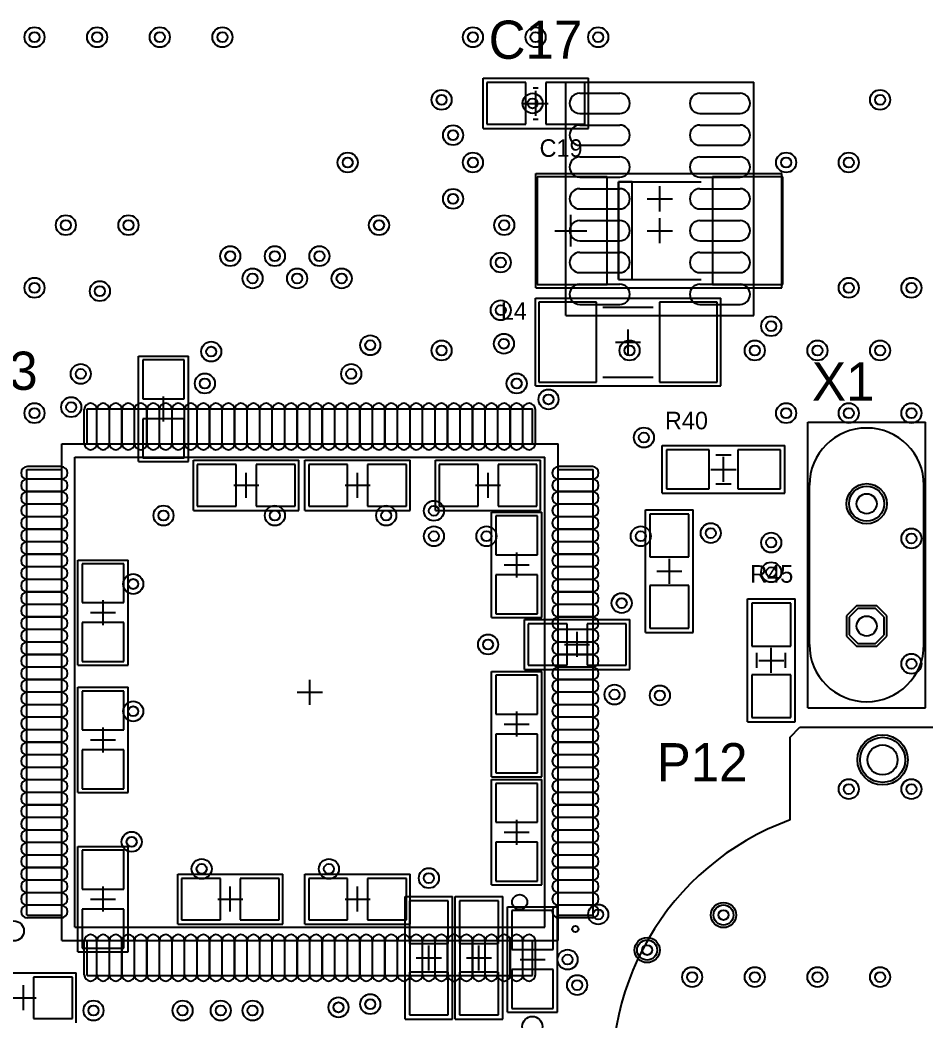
# Model space of a CAD drawing. Header units: millimetres. Extents: x 52 to 245, y 27 to 183.
# Drawn here: x 130.67 to 166.83, y 113.25 to 153.18 of the extents above; entities that cross this region are included whole.
import ezdxf

# ---------------------------------------------------------------- set-up
doc = ezdxf.new("R2010")
doc.units = ezdxf.units.MM
for name, color, linetype in [('BottomSolder', 6, 'Continuous'), ('Mechanical15', 56, 'Continuous'), ('MultiLayer', 9, 'Continuous'), ('PadHoleLayer', 156, 'Continuous'), ('TopOverlay', 2, 'Continuous'), ('TopSolder', 216, 'Continuous'), ('ViaHoleLayer', 16, 'Continuous')]:
    doc.layers.add(name, color=color, linetype=linetype)

msp = doc.modelspace()

# ---------------------------------------------------------------- linework, layer by layer
at = {"layer": 'BottomSolder'}
for p, q in [((153.01, 150.262), (154.61, 150.262)), ((157.81, 150.262), (159.41, 150.262)), ((153.01, 149.458), (154.61, 149.458)), ((157.81, 149.458), (159.41, 149.458)), ((153.01, 148.992), (154.61, 148.992)), ((157.81, 148.992), (159.41, 148.992)), ((153.01, 148.188), (154.61, 148.188)), ((157.81, 148.188), (159.41, 148.188)), ((153.01, 147.722), (154.61, 147.722)), ((157.81, 147.722), (159.41, 147.722)), ((153.01, 146.918), (154.61, 146.918)), ((157.81, 146.918), (159.41, 146.918)), ((153.01, 146.452), (154.61, 146.452)), ((157.81, 146.452), (159.41, 146.452)), ((153.01, 145.648), (154.61, 145.648)), ((157.81, 145.648), (159.41, 145.648)), ((153.01, 145.182), (154.61, 145.182)), ((157.81, 145.182), (159.41, 145.182)), ((153.01, 144.378), (154.61, 144.378)), ((157.81, 144.378), (159.41, 144.378)), ((153.01, 143.912), (154.61, 143.912)), ((157.81, 143.912), (159.41, 143.912)), ((153.01, 143.108), (154.61, 143.108)), ((157.81, 143.108), (159.41, 143.108)), ((153.01, 142.642), (154.61, 142.642)), ((157.81, 142.642), (159.41, 142.642)), ((153.01, 141.838), (154.61, 141.838)), ((157.81, 141.838), (159.41, 141.838)), ((135.571, 139.62), (135.571, 138.066)), ((137.225, 139.62), (135.571, 139.62)), ((137.225, 138.066), (137.225, 139.62)), ((135.571, 138.066), (137.225, 138.066)), ((135.571, 137.27), (135.571, 135.716)), ((137.225, 137.27), (135.571, 137.27)), ((137.225, 135.716), (137.225, 137.27)), ((135.571, 135.716), (137.225, 135.716)), ((139.302, 135.447), (137.748, 135.447)), ((137.748, 135.447), (137.748, 133.793)), ((139.302, 133.793), (139.302, 135.447)), ((141.652, 135.447), (140.098, 135.447)), ((140.098, 135.447), (140.098, 133.793)), ((141.652, 133.793), (141.652, 135.447)), ((143.747, 135.447), (142.193, 135.447)), ((142.193, 135.447), (142.193, 133.793)), ((143.747, 133.793), (143.747, 135.447)), ((146.097, 135.447), (144.543, 135.447)), ((144.543, 135.447), (144.543, 133.793)), ((146.097, 133.793), (146.097, 135.447)), ((148.954, 135.447), (147.4, 135.447)), ((147.4, 135.447), (147.4, 133.793)), ((148.954, 133.793), (148.954, 135.447)), ((151.304, 135.447), (149.75, 135.447)), ((149.75, 135.447), (149.75, 133.793)), ((151.304, 133.793), (151.304, 135.447)), ((137.748, 133.793), (139.302, 133.793)), ((140.098, 133.793), (141.652, 133.793)), ((142.193, 133.793), (143.747, 133.793)), ((144.543, 133.793), (146.097, 133.793)), ((147.4, 133.793), (148.954, 133.793)), ((149.75, 133.793), (151.304, 133.793)), ((149.668, 133.397), (149.668, 131.843)), ((151.322, 133.397), (149.668, 133.397)), ((151.322, 131.843), (151.322, 133.397)), ((157.368, 133.468), (155.814, 133.468)), ((155.814, 133.468), (155.814, 131.764)), ((157.368, 131.764), (157.368, 133.468)), ((149.668, 131.843), (151.322, 131.843)), ((133.158, 131.492), (133.158, 129.938)), ((134.812, 131.492), (133.158, 131.492)), ((134.812, 129.938), (134.812, 131.492)), ((155.814, 131.764), (157.368, 131.764)), ((149.668, 131.047), (149.668, 129.493)), ((151.322, 131.047), (149.668, 131.047)), ((151.322, 129.493), (151.322, 131.047)), ((157.368, 130.618), (155.814, 130.618)), ((155.814, 130.618), (155.814, 128.914)), ((157.368, 128.914), (157.368, 130.618)), ((133.158, 129.938), (134.812, 129.938)), ((164.064, 129.807), (163.663, 129.406)), ((164.866, 129.807), (164.064, 129.807)), ((165.267, 129.406), (164.866, 129.807)), ((149.668, 129.493), (151.322, 129.493)), ((163.663, 129.406), (163.663, 128.604)), ((165.267, 128.604), (165.267, 129.406)), ((133.158, 129.142), (133.158, 127.588)), ((134.812, 129.142), (133.158, 129.142)), ((134.812, 127.588), (134.812, 129.142)), ((152.51, 129.097), (150.956, 129.097)), ((150.956, 129.097), (150.956, 127.443)), ((152.51, 127.443), (152.51, 129.097)), ((154.86, 129.097), (153.306, 129.097)), ((153.306, 129.097), (153.306, 127.443)), ((154.86, 127.443), (154.86, 129.097)), ((155.814, 128.914), (157.368, 128.914)), ((163.663, 128.604), (164.064, 128.203)), ((164.866, 128.203), (165.267, 128.604)), ((164.064, 128.203), (164.866, 128.203)), ((133.158, 127.588), (134.812, 127.588)), ((150.956, 127.443), (152.51, 127.443)), ((153.306, 127.443), (154.86, 127.443)), ((151.322, 127.047), (149.668, 127.047)), ((149.668, 127.047), (149.668, 125.493)), ((151.322, 125.493), (151.322, 127.047)), ((134.812, 126.412), (133.158, 126.412)), ((133.158, 126.412), (133.158, 124.858)), ((134.812, 124.858), (134.812, 126.412)), ((149.668, 125.493), (151.322, 125.493)), ((133.158, 124.858), (134.812, 124.858)), ((151.322, 124.697), (149.668, 124.697)), ((149.668, 124.697), (149.668, 123.143)), ((151.322, 123.143), (151.322, 124.697)), ((134.812, 124.062), (133.158, 124.062)), ((133.158, 124.062), (133.158, 122.508)), ((134.812, 122.508), (134.812, 124.062)), ((149.668, 123.143), (151.322, 123.143)), ((149.668, 122.729), (149.668, 121.175)), ((151.322, 122.729), (149.668, 122.729)), ((151.322, 121.175), (151.322, 122.729)), ((133.158, 122.508), (134.812, 122.508)), ((149.668, 121.175), (151.322, 121.175)), ((149.668, 120.379), (149.668, 118.825)), ((151.322, 120.379), (149.668, 120.379)), ((151.322, 118.825), (151.322, 120.379)), ((133.158, 120.062), (133.158, 118.508)), ((134.812, 120.062), (133.158, 120.062)), ((134.812, 118.508), (134.812, 120.062)), ((138.667, 118.937), (137.113, 118.937)), ((137.113, 118.937), (137.113, 117.283)), ((138.667, 117.283), (138.667, 118.937)), ((141.017, 118.937), (139.463, 118.937)), ((139.463, 118.937), (139.463, 117.283)), ((141.017, 117.283), (141.017, 118.937)), ((143.747, 118.937), (142.193, 118.937)), ((142.193, 118.937), (142.193, 117.283)), ((143.747, 117.283), (143.747, 118.937)), ((146.097, 118.937), (144.543, 118.937)), ((144.543, 118.937), (144.543, 117.283)), ((146.097, 117.283), (146.097, 118.937)), ((149.668, 118.825), (151.322, 118.825)), ((133.158, 118.508), (134.812, 118.508)), ((147.767, 118.042), (146.213, 118.042)), ((146.213, 118.042), (146.213, 116.338)), ((147.767, 116.338), (147.767, 118.042)), ((149.767, 118.042), (148.213, 118.042)), ((148.213, 118.042), (148.213, 116.338)), ((149.767, 116.338), (149.767, 118.042)), ((133.158, 117.712), (133.158, 116.158)), ((134.812, 117.712), (133.158, 117.712)), ((134.812, 116.158), (134.812, 117.712)), ((151.957, 117.649), (150.303, 117.649)), ((150.303, 117.649), (150.303, 116.095)), ((151.957, 116.095), (151.957, 117.649)), ((137.113, 117.283), (138.667, 117.283)), ((139.463, 117.283), (141.017, 117.283)), ((142.193, 117.283), (143.747, 117.283)), ((144.543, 117.283), (146.097, 117.283)), ((146.213, 116.338), (147.767, 116.338)), ((148.213, 116.338), (149.767, 116.338)), ((133.158, 116.158), (134.812, 116.158)), ((150.303, 116.095), (151.957, 116.095)), ((147.767, 115.192), (146.213, 115.192)), ((146.213, 115.192), (146.213, 113.488)), ((147.767, 113.488), (147.767, 115.192)), ((149.767, 115.192), (148.213, 115.192)), ((148.213, 115.192), (148.213, 113.488)), ((149.767, 113.488), (149.767, 115.192)), ((151.957, 115.299), (150.303, 115.299)), ((150.303, 115.299), (150.303, 113.745)), ((151.957, 113.745), (151.957, 115.299)), ((132.762, 115), (131.208, 115)), ((131.208, 115), (131.208, 113.346)), ((132.762, 113.346), (132.762, 115)), ((146.213, 113.488), (147.767, 113.488)), ((148.213, 113.488), (149.767, 113.488)), ((150.303, 113.745), (151.957, 113.745)), ((131.208, 113.346), (132.762, 113.346))]:
    msp.add_line(p, q, dxfattribs=at)
for centre, radius in [((164.465, 133.885), 0.802), ((165.1, 123.665), 1.002), ((158.75, 117.475), 0.502), ((155.702, 116.078), 0.502)]:
    msp.add_circle(centre, radius, dxfattribs=at)
for centre, start, end in [((153.01, 149.86), 90, 270), ((154.61, 149.86), 270, 90), ((157.81, 149.86), 90, 270), ((159.41, 149.86), 270, 90), ((153.01, 148.59), 90, 270), ((154.61, 148.59), 270, 90), ((157.81, 148.59), 90, 270), ((159.41, 148.59), 270, 90), ((153.01, 147.32), 90, 270), ((154.61, 147.32), 270, 90), ((157.81, 147.32), 90, 270), ((159.41, 147.32), 270, 90), ((153.01, 146.05), 90, 270), ((154.61, 146.05), 270, 90), ((157.81, 146.05), 90, 270), ((159.41, 146.05), 270, 90), ((153.01, 144.78), 90, 270), ((154.61, 144.78), 270, 90), ((157.81, 144.78), 90, 270), ((159.41, 144.78), 270, 90), ((153.01, 143.51), 90, 270), ((154.61, 143.51), 270, 90), ((157.81, 143.51), 90, 270), ((159.41, 143.51), 270, 90), ((153.01, 142.24), 90, 270), ((154.61, 142.24), 270, 90), ((157.81, 142.24), 90, 270), ((159.41, 142.24), 270, 90)]:
    msp.add_arc(centre, 0.402, start, end, dxfattribs=at)
at = {"layer": 'Mechanical15'}
for p, q in [((149.157, 150.86), (153.357, 150.86)), ((149.157, 148.86), (149.157, 150.86)), ((152.46, 141.4), (152.46, 150.7)), ((152.46, 150.7), (159.96, 150.7)), ((153.357, 148.86), (153.357, 150.86)), ((159.96, 141.4), (159.96, 150.7)), ((151.257, 149.36), (151.257, 150.36)), ((150.757, 149.86), (151.757, 149.86)), ((149.157, 148.86), (153.357, 148.86)), ((151.257, 142.494), (151.257, 147.066)), ((151.257, 147.066), (161.085, 147.066)), ((161.085, 142.494), (161.085, 147.066)), ((156.21, 145.55), (156.21, 146.55)), ((155.71, 146.05), (156.71, 146.05)), ((152.654, 144.145), (152.654, 145.415)), ((156.21, 144.28), (156.21, 145.28)), ((152.019, 144.78), (153.289, 144.78)), ((155.71, 144.78), (156.71, 144.78)), ((151.257, 142.494), (161.085, 142.494)), ((151.24, 138.585), (151.24, 142.085)), ((151.24, 142.085), (158.64, 142.085)), ((158.64, 138.585), (158.64, 142.085)), ((152.46, 141.4), (159.96, 141.4)), ((154.94, 139.835), (154.94, 140.835)), ((154.44, 140.335), (155.44, 140.335)), ((135.398, 135.568), (135.398, 139.768)), ((135.398, 139.768), (137.398, 139.768)), ((137.398, 135.568), (137.398, 139.768)), ((151.24, 138.585), (158.64, 138.585)), ((136.398, 137.168), (136.398, 138.168)), ((133.35, 137.668), (151.13, 137.668)), ((133.35, 136.271), (133.35, 137.668)), ((135.898, 137.668), (136.898, 137.668)), ((151.13, 136.271), (151.13, 137.668)), ((132.334, 136.271), (152.146, 136.271)), ((132.334, 116.459), (132.334, 136.271)), ((152.146, 116.459), (152.146, 136.271)), ((156.3, 134.305), (156.3, 136.205)), ((156.3, 136.205), (161.2, 136.205)), ((161.2, 134.305), (161.2, 136.205)), ((135.398, 135.568), (137.398, 135.568)), ((137.6, 135.62), (141.8, 135.62)), ((137.6, 133.62), (137.6, 135.62)), ((141.8, 133.62), (141.8, 135.62)), ((142.045, 135.62), (146.245, 135.62)), ((142.045, 133.62), (142.045, 135.62)), ((146.245, 133.62), (146.245, 135.62)), ((147.252, 135.62), (151.452, 135.62)), ((147.252, 133.62), (147.252, 135.62)), ((151.452, 133.62), (151.452, 135.62)), ((158.75, 134.755), (158.75, 135.755)), ((130.937, 135.255), (132.334, 135.255)), ((130.937, 117.475), (130.937, 135.255)), ((139.7, 134.12), (139.7, 135.12)), ((144.145, 134.12), (144.145, 135.12)), ((149.352, 134.12), (149.352, 135.12)), ((152.146, 135.255), (153.543, 135.255)), ((153.543, 117.475), (153.543, 135.255)), ((158.25, 135.255), (159.25, 135.255)), ((139.2, 134.62), (140.2, 134.62)), ((143.645, 134.62), (144.645, 134.62)), ((148.852, 134.62), (149.852, 134.62)), ((162.179, 128.27), (162.179, 134.62)), ((166.751, 128.27), (166.751, 134.62)), ((156.3, 134.305), (161.2, 134.305)), ((137.6, 133.62), (141.8, 133.62)), ((142.045, 133.62), (146.245, 133.62)), ((147.252, 133.62), (151.452, 133.62)), ((149.495, 129.345), (149.495, 133.545)), ((149.495, 133.545), (151.495, 133.545)), ((151.495, 129.345), (151.495, 133.545)), ((155.641, 133.641), (157.541, 133.641)), ((155.641, 128.741), (155.641, 133.641)), ((157.541, 128.741), (157.541, 133.641)), ((150.495, 130.945), (150.495, 131.945)), ((132.985, 127.44), (132.985, 131.64)), ((132.985, 131.64), (134.985, 131.64)), ((134.985, 127.44), (134.985, 131.64)), ((149.995, 131.445), (150.995, 131.445)), ((156.591, 130.691), (156.591, 131.691)), ((156.091, 131.191), (157.091, 131.191)), ((133.985, 129.04), (133.985, 130.04)), ((159.705, 130.085), (161.605, 130.085)), ((159.705, 125.185), (159.705, 130.085)), ((161.605, 125.185), (161.605, 130.085)), ((133.485, 129.54), (134.485, 129.54)), ((149.495, 129.345), (151.495, 129.345)), ((150.808, 129.27), (155.008, 129.27)), ((150.808, 127.27), (150.808, 129.27)), ((155.008, 127.27), (155.008, 129.27)), ((152.908, 127.77), (152.908, 128.77)), ((155.641, 128.741), (157.541, 128.741)), ((152.408, 128.27), (153.408, 128.27)), ((160.655, 127.135), (160.655, 128.135)), ((132.985, 127.44), (134.985, 127.44)), ((160.155, 127.635), (161.155, 127.635)), ((149.495, 122.995), (149.495, 127.195)), ((149.495, 127.195), (151.495, 127.195)), ((150.808, 127.27), (155.008, 127.27)), ((151.495, 122.995), (151.495, 127.195)), ((142.24, 125.865), (142.24, 126.865)), ((132.985, 122.36), (132.985, 126.56)), ((132.985, 126.56), (134.985, 126.56)), ((134.985, 122.36), (134.985, 126.56)), ((141.74, 126.365), (142.74, 126.365)), ((150.495, 124.595), (150.495, 125.595)), ((149.995, 125.095), (150.995, 125.095)), ((159.705, 125.185), (161.605, 125.185)), ((133.985, 123.96), (133.985, 124.96)), ((133.485, 124.46), (134.485, 124.46)), ((149.495, 122.995), (151.495, 122.995)), ((149.495, 118.677), (149.495, 122.877)), ((149.495, 122.877), (151.495, 122.877)), ((151.495, 118.677), (151.495, 122.877)), ((132.985, 122.36), (134.985, 122.36)), ((150.495, 120.277), (150.495, 121.277)), ((149.995, 120.777), (150.995, 120.777)), ((132.985, 116.01), (132.985, 120.21)), ((132.985, 120.21), (134.985, 120.21)), ((134.985, 116.01), (134.985, 120.21)), ((136.965, 119.11), (141.165, 119.11)), ((136.965, 117.11), (136.965, 119.11)), ((141.165, 117.11), (141.165, 119.11)), ((142.045, 119.11), (146.245, 119.11)), ((142.045, 117.11), (142.045, 119.11)), ((146.245, 117.11), (146.245, 119.11)), ((149.495, 118.677), (151.495, 118.677)), ((133.985, 117.61), (133.985, 118.61)), ((139.065, 117.61), (139.065, 118.61)), ((144.145, 117.61), (144.145, 118.61)), ((146.04, 118.215), (147.94, 118.215)), ((146.04, 113.315), (146.04, 118.215)), ((147.94, 113.315), (147.94, 118.215)), ((148.04, 118.215), (149.94, 118.215)), ((148.04, 113.315), (148.04, 118.215)), ((149.94, 113.315), (149.94, 118.215)), ((133.485, 118.11), (134.485, 118.11)), ((138.565, 118.11), (139.565, 118.11)), ((143.645, 118.11), (144.645, 118.11)), ((130.937, 117.475), (132.334, 117.475)), ((150.13, 113.597), (150.13, 117.797)), ((150.13, 117.797), (152.13, 117.797)), ((152.13, 113.597), (152.13, 117.797)), ((152.146, 117.475), (153.543, 117.475)), ((136.965, 117.11), (141.165, 117.11)), ((142.045, 117.11), (146.245, 117.11)), ((132.334, 116.459), (152.146, 116.459)), ((133.35, 115.062), (133.35, 116.459)), ((146.99, 115.265), (146.99, 116.265)), ((148.99, 115.265), (148.99, 116.265)), ((151.13, 115.062), (151.13, 116.459)), ((132.985, 116.01), (134.985, 116.01)), ((151.13, 115.197), (151.13, 116.197)), ((146.49, 115.765), (147.49, 115.765)), ((148.49, 115.765), (149.49, 115.765)), ((150.63, 115.697), (151.63, 115.697)), ((128.71, 115.173), (132.91, 115.173)), ((132.91, 113.173), (132.91, 115.173)), ((133.35, 115.062), (151.13, 115.062)), ((130.81, 113.673), (130.81, 114.673)), ((130.31, 114.173), (131.31, 114.173)), ((150.13, 113.597), (152.13, 113.597)), ((146.04, 113.315), (147.94, 113.315)), ((148.04, 113.315), (149.94, 113.315))]:
    msp.add_line(p, q, dxfattribs=at)
for centre, start, end in [((164.465, 134.62), 0, 180), ((164.465, 128.27), 180, 0)]:
    msp.add_arc(centre, 2.286, start, end, dxfattribs=at)
at = {"layer": 'MultiLayer'}
for p, q in [((164.115, 129.705), (163.765, 129.355)), ((164.815, 129.705), (164.115, 129.705)), ((165.165, 129.355), (164.815, 129.705)), ((163.765, 129.355), (163.765, 128.655)), ((165.165, 128.655), (165.165, 129.355)), ((163.765, 128.655), (164.115, 128.305)), ((164.815, 128.305), (165.165, 128.655)), ((164.115, 128.305), (164.815, 128.305))]:
    msp.add_line(p, q, dxfattribs=at)
for centre, radius in [((131.25, 152.5), 0.4), ((133.75, 152.5), 0.4), ((136.25, 152.5), 0.4), ((138.75, 152.5), 0.4), ((148.75, 152.5), 0.4), ((151.25, 152.5), 0.4), ((153.75, 152.5), 0.4), ((147.5, 150), 0.4), ((151.13, 149.86), 0.4), ((165, 150), 0.4), ((147.955, 148.59), 0.4), ((143.75, 147.5), 0.4), ((148.75, 147.5), 0.4), ((161.25, 147.5), 0.4), ((163.75, 147.5), 0.4), ((147.955, 146.05), 0.4), ((132.5, 145), 0.4), ((135, 145), 0.4), ((145, 145), 0.4), ((150, 145), 0.4), ((139.065, 143.764), 0.4), ((140.843, 143.764), 0.4), ((142.621, 143.764), 0.4), ((149.86, 143.51), 0.4), ((139.954, 142.875), 0.4), ((141.732, 142.875), 0.4), ((143.51, 142.875), 0.4), ((131.25, 142.5), 0.4), ((133.858, 142.367), 0.4), ((163.75, 142.5), 0.4), ((166.25, 142.5), 0.4), ((149.86, 141.605), 0.4), ((160.655, 140.97), 0.4), ((144.653, 140.208), 0.4), ((149.987, 140.27), 0.4), ((138.303, 139.954), 0.4), ((147.5, 140), 0.4), ((155, 140), 0.4), ((160, 140), 0.4), ((162.5, 140), 0.4), ((165, 140), 0.4), ((133.096, 139.065), 0.4), ((143.891, 139.065), 0.4), ((138.049, 138.684), 0.4), ((150.495, 138.684), 0.4), ((151.765, 138.049), 0.4), ((131.25, 137.5), 0.4), ((132.715, 137.74), 0.4), ((161.25, 137.5), 0.4), ((163.75, 137.5), 0.4), ((166.25, 137.5), 0.4), ((155.575, 136.525), 0.4), ((164.465, 133.885), 0.7), ((136.398, 133.415), 0.4), ((140.843, 133.415), 0.4), ((145.288, 133.415), 0.4), ((147.193, 133.604), 0.4), ((158.242, 132.715), 0.4), ((147.193, 132.588), 0.4), ((149.29, 132.588), 0.4), ((155.448, 132.588), 0.4), ((160.655, 132.334), 0.4), ((166.25, 132.5), 0.4), ((160.655, 131.152), 0.4), ((135.19, 130.683), 0.4), ((154.686, 129.921), 0.4), ((149.352, 128.27), 0.4), ((166.25, 127.5), 0.4), ((154.402, 126.27), 0.4), ((156.21, 126.238), 0.4), ((135.19, 125.603), 0.4), ((165.1, 123.665), 0.9), ((163.75, 122.5), 0.4), ((166.25, 122.5), 0.4), ((135.128, 120.396), 0.4), ((137.922, 119.315), 0.4), ((143.002, 119.315), 0.4), ((146.99, 118.948), 0.4), ((153.75, 117.5), 0.4), ((158.75, 117.475), 0.4), ((130.429, 116.84), 0.4), ((155.702, 116.078), 0.4), ((152.527, 115.697), 0.4), ((152.908, 114.681), 0.4), ((157.5, 115), 0.4), ((160, 115), 0.4), ((162.5, 115), 0.4), ((165, 115), 0.4), ((144.653, 113.919), 0.4), ((133.604, 113.665), 0.4), ((137.16, 113.665), 0.4), ((138.684, 113.665), 0.4), ((139.954, 113.665), 0.4), ((143.383, 113.792), 0.4), ((151.12, 113.03), 0.4)]:
    msp.add_circle(centre, radius, dxfattribs=at)
at = {"layer": 'PadHoleLayer'}
for centre, radius in [((164.465, 133.885), 0.4), ((164.465, 129.005), 0.4), ((165.1, 123.665), 0.6)]:
    msp.add_circle(centre, radius, dxfattribs=at)
at = {"layer": 'TopOverlay'}
for p, q in [((151.157, 150.485), (151.357, 150.485)), ((151.157, 149.235), (151.357, 149.235)), ((154.56, 146.73), (157.86, 146.73)), ((154.56, 142.83), (154.56, 146.73)), ((154.56, 146.73), (154.56, 142.83)), ((155.11, 146.73), (154.56, 146.73)), ((155.11, 142.83), (155.11, 146.73)), ((154.56, 142.83), (157.86, 142.83)), ((154.56, 142.83), (155.11, 142.83)), ((153.94, 141.73), (155.94, 141.73)), ((153.94, 138.94), (155.94, 138.94)), ((162.115, 125.745), (162.115, 137.145)), ((162.115, 137.145), (166.815, 137.145)), ((166.815, 125.745), (166.815, 137.145)), ((158.45, 135.83), (159.05, 135.83)), ((132.865, 135.74), (151.615, 135.74)), ((132.865, 116.99), (132.865, 135.74)), ((151.615, 116.99), (151.615, 135.74)), ((158.45, 134.68), (159.05, 134.68)), ((160.08, 127.335), (160.08, 127.935)), ((161.23, 127.335), (161.23, 127.935)), ((162.115, 125.745), (166.815, 125.745)), ((161.408, 124.578), (161.798, 124.968)), ((161.798, 124.968), (168.529, 124.968)), ((161.408, 121.269), (161.408, 124.578)), ((132.865, 116.99), (151.615, 116.99))]:
    msp.add_line(p, q, dxfattribs=at)
for centre, radius in [((150.615, 117.99), 0.3), ((152.84, 116.915), 0.125)]:
    msp.add_circle(centre, radius, dxfattribs=at)
msp.add_arc((165.1, 111.125), 10.795, 110, 70, dxfattribs=at)
at = {"layer": 'TopSolder'}
for p, q in [((150.859, 150.687), (149.305, 150.687)), ((149.305, 150.687), (149.305, 149.033)), ((150.859, 149.033), (150.859, 150.687)), ((153.209, 150.687), (151.655, 150.687)), ((151.655, 150.687), (151.655, 149.033)), ((153.209, 149.033), (153.209, 150.687)), ((149.305, 149.033), (150.859, 149.033)), ((151.655, 149.033), (153.209, 149.033)), ((154.112, 146.932), (151.308, 146.932)), ((151.308, 146.932), (151.308, 142.628)), ((154.112, 142.628), (154.112, 146.932)), ((161.112, 146.932), (158.308, 146.932)), ((158.308, 146.932), (158.308, 142.628)), ((161.112, 142.628), (161.112, 146.932)), ((151.308, 142.628), (154.112, 142.628)), ((158.308, 142.628), (161.112, 142.628)), ((153.687, 141.932), (151.383, 141.932)), ((151.383, 141.932), (151.383, 138.738)), ((153.687, 138.738), (153.687, 141.932)), ((158.497, 141.932), (156.193, 141.932)), ((156.193, 141.932), (156.193, 138.738)), ((158.497, 138.738), (158.497, 141.932)), ((151.383, 138.738), (153.687, 138.738)), ((156.193, 138.738), (158.497, 138.738)), ((133.238, 136.29), (133.238, 137.64)), ((133.738, 136.29), (133.738, 137.64)), ((133.742, 136.29), (133.742, 137.64)), ((134.238, 136.29), (134.238, 137.64)), ((134.242, 136.29), (134.242, 137.64)), ((134.738, 136.29), (134.738, 137.64)), ((134.742, 136.29), (134.742, 137.64)), ((135.238, 136.29), (135.238, 137.64)), ((135.242, 136.29), (135.242, 137.64)), ((135.738, 136.29), (135.738, 137.64)), ((135.742, 136.29), (135.742, 137.64)), ((136.238, 136.29), (136.238, 137.64)), ((136.242, 136.29), (136.242, 137.64)), ((136.738, 136.29), (136.738, 137.64)), ((136.742, 136.29), (136.742, 137.64)), ((137.238, 136.29), (137.238, 137.64)), ((137.242, 136.29), (137.242, 137.64)), ((137.738, 136.29), (137.738, 137.64)), ((137.742, 136.29), (137.742, 137.64)), ((138.238, 136.29), (138.238, 137.64)), ((138.242, 136.29), (138.242, 137.64)), ((138.738, 136.29), (138.738, 137.64)), ((138.742, 136.29), (138.742, 137.64)), ((139.238, 136.29), (139.238, 137.64)), ((139.242, 136.29), (139.242, 137.64)), ((139.738, 136.29), (139.738, 137.64)), ((139.742, 136.29), (139.742, 137.64)), ((140.238, 136.29), (140.238, 137.64)), ((140.242, 136.29), (140.242, 137.64)), ((140.738, 136.29), (140.738, 137.64)), ((140.742, 136.29), (140.742, 137.64)), ((141.238, 136.29), (141.238, 137.64)), ((141.242, 136.29), (141.242, 137.64)), ((141.738, 136.29), (141.738, 137.64)), ((141.742, 136.29), (141.742, 137.64)), ((142.238, 136.29), (142.238, 137.64)), ((142.242, 136.29), (142.242, 137.64)), ((142.738, 136.29), (142.738, 137.64)), ((142.742, 136.29), (142.742, 137.64)), ((143.238, 136.29), (143.238, 137.64)), ((143.242, 136.29), (143.242, 137.64)), ((143.738, 136.29), (143.738, 137.64)), ((143.742, 136.29), (143.742, 137.64)), ((144.238, 136.29), (144.238, 137.64)), ((144.242, 136.29), (144.242, 137.64)), ((144.738, 136.29), (144.738, 137.64)), ((144.742, 136.29), (144.742, 137.64)), ((145.238, 136.29), (145.238, 137.64)), ((145.242, 136.29), (145.242, 137.64)), ((145.738, 136.29), (145.738, 137.64)), ((145.742, 136.29), (145.742, 137.64)), ((146.238, 136.29), (146.238, 137.64)), ((146.242, 136.29), (146.242, 137.64)), ((146.738, 136.29), (146.738, 137.64)), ((146.742, 136.29), (146.742, 137.64)), ((147.238, 136.29), (147.238, 137.64)), ((147.242, 136.29), (147.242, 137.64)), ((147.738, 136.29), (147.738, 137.64)), ((147.742, 136.29), (147.742, 137.64)), ((148.238, 136.29), (148.238, 137.64)), ((148.242, 136.29), (148.242, 137.64)), ((148.738, 136.29), (148.738, 137.64)), ((148.742, 136.29), (148.742, 137.64)), ((149.238, 136.29), (149.238, 137.64)), ((149.242, 136.29), (149.242, 137.64)), ((149.738, 136.29), (149.738, 137.64)), ((149.742, 136.29), (149.742, 137.64)), ((150.238, 136.29), (150.238, 137.64)), ((150.242, 136.29), (150.242, 137.64)), ((150.738, 136.29), (150.738, 137.64)), ((150.742, 136.29), (150.742, 137.64)), ((151.242, 136.29), (151.242, 137.64)), ((158.177, 136.032), (156.473, 136.032)), ((156.473, 136.032), (156.473, 134.478)), ((158.177, 134.478), (158.177, 136.032)), ((161.027, 136.032), (159.323, 136.032)), ((159.323, 136.032), (159.323, 134.478)), ((161.027, 134.478), (161.027, 136.032)), ((132.315, 135.367), (130.965, 135.367)), ((153.515, 135.367), (152.165, 135.367)), ((132.315, 134.867), (130.965, 134.867)), ((132.315, 134.863), (130.965, 134.863)), ((153.515, 134.867), (152.165, 134.867)), ((153.515, 134.863), (152.165, 134.863)), ((132.315, 134.367), (130.965, 134.367)), ((132.315, 134.363), (130.965, 134.363)), ((153.515, 134.367), (152.165, 134.367)), ((153.515, 134.363), (152.165, 134.363)), ((156.473, 134.478), (158.177, 134.478)), ((159.323, 134.478), (161.027, 134.478)), ((132.315, 133.867), (130.965, 133.867)), ((132.315, 133.863), (130.965, 133.863)), ((153.515, 133.867), (152.165, 133.867)), ((153.515, 133.863), (152.165, 133.863)), ((132.315, 133.367), (130.965, 133.367)), ((132.315, 133.363), (130.965, 133.363)), ((153.515, 133.367), (152.165, 133.367)), ((153.515, 133.363), (152.165, 133.363)), ((132.315, 132.867), (130.965, 132.867)), ((132.315, 132.863), (130.965, 132.863)), ((153.515, 132.867), (152.165, 132.867)), ((153.515, 132.863), (152.165, 132.863)), ((132.315, 132.367), (130.965, 132.367)), ((132.315, 132.363), (130.965, 132.363)), ((153.515, 132.367), (152.165, 132.367)), ((153.515, 132.363), (152.165, 132.363)), ((132.315, 131.867), (130.965, 131.867)), ((132.315, 131.863), (130.965, 131.863)), ((153.515, 131.867), (152.165, 131.867)), ((153.515, 131.863), (152.165, 131.863)), ((132.315, 131.367), (130.965, 131.367)), ((132.315, 131.363), (130.965, 131.363)), ((153.515, 131.367), (152.165, 131.367)), ((153.515, 131.363), (152.165, 131.363)), ((132.315, 130.867), (130.965, 130.867)), ((132.315, 130.863), (130.965, 130.863)), ((153.515, 130.867), (152.165, 130.867)), ((153.515, 130.863), (152.165, 130.863)), ((132.315, 130.367), (130.965, 130.367)), ((132.315, 130.363), (130.965, 130.363)), ((153.515, 130.367), (152.165, 130.367)), ((153.515, 130.363), (152.165, 130.363)), ((132.315, 129.867), (130.965, 129.867)), ((132.315, 129.863), (130.965, 129.863)), ((153.515, 129.867), (152.165, 129.867)), ((153.515, 129.863), (152.165, 129.863)), ((159.878, 129.912), (159.878, 128.208)), ((161.432, 129.912), (159.878, 129.912)), ((161.432, 128.208), (161.432, 129.912)), ((164.064, 129.807), (163.663, 129.406)), ((164.866, 129.807), (164.064, 129.807)), ((165.267, 129.406), (164.866, 129.807)), ((163.663, 129.406), (163.663, 128.604)), ((165.267, 128.604), (165.267, 129.406)), ((132.315, 129.367), (130.965, 129.367)), ((132.315, 129.363), (130.965, 129.363)), ((153.515, 129.367), (152.165, 129.367)), ((153.515, 129.363), (152.165, 129.363)), ((132.315, 128.867), (130.965, 128.867)), ((132.315, 128.863), (130.965, 128.863)), ((153.515, 128.867), (152.165, 128.867)), ((153.515, 128.863), (152.165, 128.863)), ((163.663, 128.604), (164.064, 128.203)), ((164.866, 128.203), (165.267, 128.604)), ((132.315, 128.367), (130.965, 128.367)), ((132.315, 128.363), (130.965, 128.363)), ((153.515, 128.367), (152.165, 128.367)), ((153.515, 128.363), (152.165, 128.363)), ((159.878, 128.208), (161.432, 128.208)), ((164.064, 128.203), (164.866, 128.203)), ((132.315, 127.867), (130.965, 127.867)), ((132.315, 127.863), (130.965, 127.863)), ((153.515, 127.867), (152.165, 127.867)), ((153.515, 127.863), (152.165, 127.863)), ((132.315, 127.367), (130.965, 127.367)), ((132.315, 127.363), (130.965, 127.363)), ((153.515, 127.367), (152.165, 127.367)), ((153.515, 127.363), (152.165, 127.363)), ((159.878, 127.062), (159.878, 125.358)), ((161.432, 127.062), (159.878, 127.062)), ((161.432, 125.358), (161.432, 127.062)), ((132.315, 126.867), (130.965, 126.867)), ((132.315, 126.863), (130.965, 126.863)), ((153.515, 126.867), (152.165, 126.867)), ((153.515, 126.863), (152.165, 126.863)), ((132.315, 126.367), (130.965, 126.367)), ((132.315, 126.363), (130.965, 126.363)), ((153.515, 126.367), (152.165, 126.367)), ((153.515, 126.363), (152.165, 126.363)), ((132.315, 125.867), (130.965, 125.867)), ((132.315, 125.863), (130.965, 125.863)), ((153.515, 125.867), (152.165, 125.867)), ((153.515, 125.863), (152.165, 125.863)), ((132.315, 125.367), (130.965, 125.367)), ((132.315, 125.363), (130.965, 125.363)), ((153.515, 125.367), (152.165, 125.367)), ((153.515, 125.363), (152.165, 125.363)), ((159.878, 125.358), (161.432, 125.358)), ((132.315, 124.867), (130.965, 124.867)), ((132.315, 124.863), (130.965, 124.863)), ((153.515, 124.867), (152.165, 124.867)), ((153.515, 124.863), (152.165, 124.863)), ((132.315, 124.367), (130.965, 124.367)), ((132.315, 124.363), (130.965, 124.363)), ((153.515, 124.367), (152.165, 124.367)), ((153.515, 124.363), (152.165, 124.363)), ((132.315, 123.867), (130.965, 123.867)), ((132.315, 123.863), (130.965, 123.863)), ((153.515, 123.867), (152.165, 123.867)), ((153.515, 123.863), (152.165, 123.863)), ((132.315, 123.367), (130.965, 123.367)), ((132.315, 123.363), (130.965, 123.363)), ((153.515, 123.367), (152.165, 123.367)), ((153.515, 123.363), (152.165, 123.363)), ((132.315, 122.867), (130.965, 122.867)), ((132.315, 122.863), (130.965, 122.863)), ((153.515, 122.867), (152.165, 122.867)), ((153.515, 122.863), (152.165, 122.863)), ((132.315, 122.367), (130.965, 122.367)), ((132.315, 122.363), (130.965, 122.363)), ((153.515, 122.367), (152.165, 122.367)), ((153.515, 122.363), (152.165, 122.363)), ((132.315, 121.867), (130.965, 121.867)), ((132.315, 121.863), (130.965, 121.863)), ((153.515, 121.867), (152.165, 121.867)), ((153.515, 121.863), (152.165, 121.863)), ((132.315, 121.367), (130.965, 121.367)), ((132.315, 121.363), (130.965, 121.363)), ((153.515, 121.367), (152.165, 121.367)), ((153.515, 121.363), (152.165, 121.363)), ((132.315, 120.867), (130.965, 120.867)), ((132.315, 120.863), (130.965, 120.863)), ((153.515, 120.867), (152.165, 120.867)), ((153.515, 120.863), (152.165, 120.863)), ((132.315, 120.367), (130.965, 120.367)), ((132.315, 120.363), (130.965, 120.363)), ((153.515, 120.367), (152.165, 120.367)), ((153.515, 120.363), (152.165, 120.363)), ((132.315, 119.867), (130.965, 119.867)), ((132.315, 119.863), (130.965, 119.863)), ((153.515, 119.867), (152.165, 119.867)), ((153.515, 119.863), (152.165, 119.863)), ((132.315, 119.367), (130.965, 119.367)), ((132.315, 119.363), (130.965, 119.363)), ((153.515, 119.367), (152.165, 119.367)), ((153.515, 119.363), (152.165, 119.363)), ((132.315, 118.867), (130.965, 118.867)), ((132.315, 118.863), (130.965, 118.863)), ((153.515, 118.867), (152.165, 118.867)), ((153.515, 118.863), (152.165, 118.863)), ((132.315, 118.367), (130.965, 118.367)), ((132.315, 118.363), (130.965, 118.363)), ((153.515, 118.367), (152.165, 118.367)), ((153.515, 118.363), (152.165, 118.363)), ((132.315, 117.867), (130.965, 117.867)), ((132.315, 117.863), (130.965, 117.863)), ((153.515, 117.867), (152.165, 117.867)), ((153.515, 117.863), (152.165, 117.863)), ((132.315, 117.363), (130.965, 117.363)), ((153.515, 117.363), (152.165, 117.363)), ((133.238, 115.09), (133.238, 116.44)), ((133.738, 115.09), (133.738, 116.44)), ((133.742, 115.09), (133.742, 116.44)), ((134.238, 115.09), (134.238, 116.44)), ((134.242, 115.09), (134.242, 116.44)), ((134.738, 115.09), (134.738, 116.44)), ((134.742, 115.09), (134.742, 116.44)), ((135.238, 115.09), (135.238, 116.44)), ((135.242, 115.09), (135.242, 116.44)), ((135.738, 115.09), (135.738, 116.44)), ((135.742, 115.09), (135.742, 116.44)), ((136.238, 115.09), (136.238, 116.44)), ((136.242, 115.09), (136.242, 116.44)), ((136.738, 115.09), (136.738, 116.44)), ((136.742, 115.09), (136.742, 116.44)), ((137.238, 115.09), (137.238, 116.44)), ((137.242, 115.09), (137.242, 116.44)), ((137.738, 115.09), (137.738, 116.44)), ((137.742, 115.09), (137.742, 116.44)), ((138.238, 115.09), (138.238, 116.44)), ((138.242, 115.09), (138.242, 116.44)), ((138.738, 115.09), (138.738, 116.44)), ((138.742, 115.09), (138.742, 116.44)), ((139.238, 115.09), (139.238, 116.44)), ((139.242, 115.09), (139.242, 116.44)), ((139.738, 115.09), (139.738, 116.44)), ((139.742, 115.09), (139.742, 116.44)), ((140.238, 115.09), (140.238, 116.44)), ((140.242, 115.09), (140.242, 116.44)), ((140.738, 115.09), (140.738, 116.44)), ((140.742, 115.09), (140.742, 116.44)), ((141.238, 115.09), (141.238, 116.44)), ((141.242, 115.09), (141.242, 116.44)), ((141.738, 115.09), (141.738, 116.44)), ((141.742, 115.09), (141.742, 116.44)), ((142.238, 115.09), (142.238, 116.44)), ((142.242, 115.09), (142.242, 116.44)), ((142.738, 115.09), (142.738, 116.44)), ((142.742, 115.09), (142.742, 116.44)), ((143.238, 115.09), (143.238, 116.44)), ((143.242, 115.09), (143.242, 116.44)), ((143.738, 115.09), (143.738, 116.44)), ((143.742, 115.09), (143.742, 116.44)), ((144.238, 115.09), (144.238, 116.44)), ((144.242, 115.09), (144.242, 116.44)), ((144.738, 115.09), (144.738, 116.44)), ((144.742, 115.09), (144.742, 116.44)), ((145.238, 115.09), (145.238, 116.44)), ((145.242, 115.09), (145.242, 116.44)), ((145.738, 115.09), (145.738, 116.44)), ((145.742, 115.09), (145.742, 116.44)), ((146.238, 115.09), (146.238, 116.44)), ((146.242, 115.09), (146.242, 116.44)), ((146.738, 115.09), (146.738, 116.44)), ((146.742, 115.09), (146.742, 116.44)), ((147.238, 115.09), (147.238, 116.44)), ((147.242, 115.09), (147.242, 116.44)), ((147.738, 115.09), (147.738, 116.44)), ((147.742, 115.09), (147.742, 116.44)), ((148.238, 115.09), (148.238, 116.44)), ((148.242, 115.09), (148.242, 116.44)), ((148.738, 115.09), (148.738, 116.44)), ((148.742, 115.09), (148.742, 116.44)), ((149.238, 115.09), (149.238, 116.44)), ((149.242, 115.09), (149.242, 116.44)), ((149.738, 115.09), (149.738, 116.44)), ((149.742, 115.09), (149.742, 116.44)), ((150.238, 115.09), (150.238, 116.44)), ((150.242, 115.09), (150.242, 116.44)), ((150.738, 115.09), (150.738, 116.44)), ((150.742, 115.09), (150.742, 116.44)), ((151.242, 115.09), (151.242, 116.44))]:
    msp.add_line(p, q, dxfattribs=at)
for centre, radius in [((164.465, 133.885), 0.802), ((165.1, 123.665), 1.002), ((158.75, 117.475), 0.502), ((155.702, 116.078), 0.502)]:
    msp.add_circle(centre, radius, dxfattribs=at)
for centre, start, end in [((133.49, 137.64), 0, 180), ((133.99, 137.64), 0, 180), ((134.49, 137.64), 0, 180), ((134.99, 137.64), 0, 180), ((135.49, 137.64), 0, 180), ((135.99, 137.64), 0, 180), ((136.49, 137.64), 0, 180), ((136.99, 137.64), 0, 180), ((137.49, 137.64), 0, 180), ((137.99, 137.64), 0, 180), ((138.49, 137.64), 0, 180), ((138.99, 137.64), 0, 180), ((139.49, 137.64), 0, 180), ((139.99, 137.64), 0, 180), ((140.49, 137.64), 0, 180), ((140.99, 137.64), 0, 180), ((141.49, 137.64), 0, 180), ((141.99, 137.64), 0, 180), ((142.49, 137.64), 0, 180), ((142.99, 137.64), 0, 180), ((143.49, 137.64), 0, 180), ((143.99, 137.64), 0, 180), ((144.49, 137.64), 0, 180), ((144.99, 137.64), 0, 180), ((145.49, 137.64), 0, 180), ((145.99, 137.64), 0, 180), ((146.49, 137.64), 0, 180), ((146.99, 137.64), 0, 180), ((147.49, 137.64), 0, 180), ((147.99, 137.64), 0, 180), ((148.49, 137.64), 0, 180), ((148.99, 137.64), 0, 180), ((149.49, 137.64), 0, 180), ((149.99, 137.64), 0, 180), ((150.49, 137.64), 0, 180), ((150.99, 137.64), 0, 180), ((133.49, 136.29), 180, 0), ((133.99, 136.29), 180, 0), ((134.49, 136.29), 180, 0), ((134.99, 136.29), 180, 0), ((135.49, 136.29), 180, 0), ((135.99, 136.29), 180, 0), ((136.49, 136.29), 180, 0), ((136.99, 136.29), 180, 0), ((137.49, 136.29), 180, 0), ((137.99, 136.29), 180, 0), ((138.49, 136.29), 180, 0), ((138.99, 136.29), 180, 0), ((139.49, 136.29), 180, 0), ((139.99, 136.29), 180, 0), ((140.49, 136.29), 180, 0), ((140.99, 136.29), 180, 0), ((141.49, 136.29), 180, 0), ((141.99, 136.29), 180, 0), ((142.49, 136.29), 180, 0), ((142.99, 136.29), 180, 0), ((143.49, 136.29), 180, 0), ((143.99, 136.29), 180, 0), ((144.49, 136.29), 180, 0), ((144.99, 136.29), 180, 0), ((145.49, 136.29), 180, 0), ((145.99, 136.29), 180, 0), ((146.49, 136.29), 180, 0), ((146.99, 136.29), 180, 0), ((147.49, 136.29), 180, 0), ((147.99, 136.29), 180, 0), ((148.49, 136.29), 180, 0), ((148.99, 136.29), 180, 0), ((149.49, 136.29), 180, 0), ((149.99, 136.29), 180, 0), ((150.49, 136.29), 180, 0), ((150.99, 136.29), 180, 0), ((130.965, 135.115), 90, 270), ((132.315, 135.115), 270, 90), ((152.165, 135.115), 90, 270), ((153.515, 135.115), 270, 90), ((130.965, 134.615), 90, 270), ((132.315, 134.615), 270, 90), ((152.165, 134.615), 90, 270), ((153.515, 134.615), 270, 90), ((130.965, 134.115), 90, 270), ((132.315, 134.115), 270, 90), ((152.165, 134.115), 90, 270), ((153.515, 134.115), 270, 90), ((130.965, 133.615), 90, 270), ((132.315, 133.615), 270, 90), ((152.165, 133.615), 90, 270), ((153.515, 133.615), 270, 90), ((130.965, 133.115), 90, 270), ((132.315, 133.115), 270, 90), ((152.165, 133.115), 90, 270), ((153.515, 133.115), 270, 90), ((130.965, 132.615), 90, 270), ((132.315, 132.615), 270, 90), ((152.165, 132.615), 90, 270), ((153.515, 132.615), 270, 90), ((130.965, 132.115), 90, 270), ((132.315, 132.115), 270, 90), ((152.165, 132.115), 90, 270), ((153.515, 132.115), 270, 90), ((130.965, 131.615), 90, 270), ((132.315, 131.615), 270, 90), ((152.165, 131.615), 90, 270), ((153.515, 131.615), 270, 90), ((130.965, 131.115), 90, 270), ((132.315, 131.115), 270, 90), ((152.165, 131.115), 90, 270), ((153.515, 131.115), 270, 90), ((130.965, 130.615), 90, 270), ((132.315, 130.615), 270, 90), ((152.165, 130.615), 90, 270), ((153.515, 130.615), 270, 90), ((130.965, 130.115), 90, 270), ((132.315, 130.115), 270, 90), ((152.165, 130.115), 90, 270), ((153.515, 130.115), 270, 90), ((130.965, 129.615), 90, 270), ((132.315, 129.615), 270, 90), ((152.165, 129.615), 90, 270), ((153.515, 129.615), 270, 90), ((130.965, 129.115), 90, 270), ((132.315, 129.115), 270, 90), ((152.165, 129.115), 90, 270), ((153.515, 129.115), 270, 90), ((130.965, 128.615), 90, 270), ((132.315, 128.615), 270, 90), ((152.165, 128.615), 90, 270), ((153.515, 128.615), 270, 90), ((130.965, 128.115), 90, 270), ((132.315, 128.115), 270, 90), ((152.165, 128.115), 90, 270), ((153.515, 128.115), 270, 90), ((130.965, 127.615), 90, 270), ((132.315, 127.615), 270, 90), ((152.165, 127.615), 90, 270), ((153.515, 127.615), 270, 90), ((130.965, 127.115), 90, 270), ((132.315, 127.115), 270, 90), ((152.165, 127.115), 90, 270), ((153.515, 127.115), 270, 90), ((130.965, 126.615), 90, 270), ((132.315, 126.615), 270, 90), ((152.165, 126.615), 90, 270), ((153.515, 126.615), 270, 90), ((130.965, 126.115), 90, 270), ((132.315, 126.115), 270, 90), ((152.165, 126.115), 90, 270), ((153.515, 126.115), 270, 90), ((130.965, 125.615), 90, 270), ((132.315, 125.615), 270, 90), ((152.165, 125.615), 90, 270), ((153.515, 125.615), 270, 90), ((130.965, 125.115), 90, 270), ((132.315, 125.115), 270, 90), ((152.165, 125.115), 90, 270), ((153.515, 125.115), 270, 90), ((130.965, 124.615), 90, 270), ((132.315, 124.615), 270, 90), ((152.165, 124.615), 90, 270), ((153.515, 124.615), 270, 90), ((130.965, 124.115), 90, 270), ((132.315, 124.115), 270, 90), ((152.165, 124.115), 90, 270), ((153.515, 124.115), 270, 90), ((130.965, 123.615), 90, 270), ((132.315, 123.615), 270, 90), ((152.165, 123.615), 90, 270), ((153.515, 123.615), 270, 90), ((130.965, 123.115), 90, 270), ((132.315, 123.115), 270, 90), ((152.165, 123.115), 90, 270), ((153.515, 123.115), 270, 90), ((130.965, 122.615), 90, 270), ((132.315, 122.615), 270, 90), ((152.165, 122.615), 90, 270), ((153.515, 122.615), 270, 90), ((130.965, 122.115), 90, 270), ((132.315, 122.115), 270, 90), ((152.165, 122.115), 90, 270), ((153.515, 122.115), 270, 90), ((130.965, 121.615), 90, 270), ((132.315, 121.615), 270, 90), ((152.165, 121.615), 90, 270), ((153.515, 121.615), 270, 90), ((130.965, 121.115), 90, 270), ((132.315, 121.115), 270, 90), ((152.165, 121.115), 90, 270), ((153.515, 121.115), 270, 90), ((130.965, 120.615), 90, 270), ((132.315, 120.615), 270, 90), ((152.165, 120.615), 90, 270), ((153.515, 120.615), 270, 90), ((130.965, 120.115), 90, 270), ((132.315, 120.115), 270, 90), ((152.165, 120.115), 90, 270), ((153.515, 120.115), 270, 90), ((130.965, 119.615), 90, 270), ((132.315, 119.615), 270, 90), ((152.165, 119.615), 90, 270), ((153.515, 119.615), 270, 90), ((130.965, 119.115), 90, 270), ((132.315, 119.115), 270, 90), ((152.165, 119.115), 90, 270), ((153.515, 119.115), 270, 90), ((130.965, 118.615), 90, 270), ((132.315, 118.615), 270, 90), ((152.165, 118.615), 90, 270), ((153.515, 118.615), 270, 90), ((130.965, 118.115), 90, 270), ((132.315, 118.115), 270, 90), ((152.165, 118.115), 90, 270), ((153.515, 118.115), 270, 90), ((130.965, 117.615), 90, 270), ((132.315, 117.615), 270, 90), ((152.165, 117.615), 90, 270), ((153.515, 117.615), 270, 90), ((133.49, 116.44), 0, 180), ((133.99, 116.44), 0, 180), ((134.49, 116.44), 0, 180), ((134.99, 116.44), 0, 180), ((135.49, 116.44), 0, 180), ((135.99, 116.44), 0, 180), ((136.49, 116.44), 0, 180), ((136.99, 116.44), 0, 180), ((137.49, 116.44), 0, 180), ((137.99, 116.44), 0, 180), ((138.49, 116.44), 0, 180), ((138.99, 116.44), 0, 180), ((139.49, 116.44), 0, 180), ((139.99, 116.44), 0, 180), ((140.49, 116.44), 0, 180), ((140.99, 116.44), 0, 180), ((141.49, 116.44), 0, 180), ((141.99, 116.44), 0, 180), ((142.49, 116.44), 0, 180), ((142.99, 116.44), 0, 180), ((143.49, 116.44), 0, 180), ((143.99, 116.44), 0, 180), ((144.49, 116.44), 0, 180), ((144.99, 116.44), 0, 180), ((145.49, 116.44), 0, 180), ((145.99, 116.44), 0, 180), ((146.49, 116.44), 0, 180), ((146.99, 116.44), 0, 180), ((147.49, 116.44), 0, 180), ((147.99, 116.44), 0, 180), ((148.49, 116.44), 0, 180), ((148.99, 116.44), 0, 180), ((149.49, 116.44), 0, 180), ((149.99, 116.44), 0, 180), ((150.49, 116.44), 0, 180), ((150.99, 116.44), 0, 180), ((133.49, 115.09), 180, 0), ((133.99, 115.09), 180, 0), ((134.49, 115.09), 180, 0), ((134.99, 115.09), 180, 0), ((135.49, 115.09), 180, 0), ((135.99, 115.09), 180, 0), ((136.49, 115.09), 180, 0), ((136.99, 115.09), 180, 0), ((137.49, 115.09), 180, 0), ((137.99, 115.09), 180, 0), ((138.49, 115.09), 180, 0), ((138.99, 115.09), 180, 0), ((139.49, 115.09), 180, 0), ((139.99, 115.09), 180, 0), ((140.49, 115.09), 180, 0), ((140.99, 115.09), 180, 0), ((141.49, 115.09), 180, 0), ((141.99, 115.09), 180, 0), ((142.49, 115.09), 180, 0), ((142.99, 115.09), 180, 0), ((143.49, 115.09), 180, 0), ((143.99, 115.09), 180, 0), ((144.49, 115.09), 180, 0), ((144.99, 115.09), 180, 0), ((145.49, 115.09), 180, 0), ((145.99, 115.09), 180, 0), ((146.49, 115.09), 180, 0), ((146.99, 115.09), 180, 0), ((147.49, 115.09), 180, 0), ((147.99, 115.09), 180, 0), ((148.49, 115.09), 180, 0), ((148.99, 115.09), 180, 0), ((149.49, 115.09), 180, 0), ((149.99, 115.09), 180, 0), ((150.49, 115.09), 180, 0), ((150.99, 115.09), 180, 0)]:
    msp.add_arc(centre, 0.252, start, end, dxfattribs=at)
at = {"layer": 'ViaHoleLayer'}
for centre in [(131.25, 152.5), (133.75, 152.5), (136.25, 152.5), (138.75, 152.5), (148.75, 152.5), (151.25, 152.5), (153.75, 152.5), (147.5, 150), (165, 150), (151.13, 149.86), (147.955, 148.59), (143.75, 147.5), (148.75, 147.5), (161.25, 147.5), (163.75, 147.5), (147.955, 146.05), (132.5, 145), (135, 145), (145, 145), (150, 145), (139.065, 143.764), (140.843, 143.764), (142.621, 143.764), (149.86, 143.51), (139.954, 142.875), (141.732, 142.875), (143.51, 142.875), (131.25, 142.5), (163.75, 142.5), (166.25, 142.5), (133.858, 142.367), (149.86, 141.605), (160.655, 140.97), (144.653, 140.208), (147.5, 140), (149.987, 140.27), (155, 140), (160, 140), (162.5, 140), (165, 140), (138.303, 139.954), (133.096, 139.065), (143.891, 139.065), (138.049, 138.684), (150.495, 138.684), (151.765, 138.049), (132.715, 137.74), (131.25, 137.5), (161.25, 137.5), (163.75, 137.5), (166.25, 137.5), (155.575, 136.525), (147.193, 133.604), (136.398, 133.415), (140.843, 133.415), (145.288, 133.415), (147.193, 132.588), (149.29, 132.588), (155.448, 132.588), (158.242, 132.715), (166.25, 132.5), (160.655, 132.334), (160.655, 131.152), (135.19, 130.683), (154.686, 129.921), (149.352, 128.27), (166.25, 127.5), (154.402, 126.27), (156.21, 126.238), (135.19, 125.603), (163.75, 122.5), (166.25, 122.5), (135.128, 120.396), (137.922, 119.315), (143.002, 119.315), (146.99, 118.948), (153.75, 117.5), (158.75, 117.475), (155.702, 116.078), (152.527, 115.697), (157.5, 115), (160, 115), (162.5, 115), (165, 115), (152.908, 114.681), (133.604, 113.665), (137.16, 113.665), (138.684, 113.665), (139.954, 113.665), (143.383, 113.792), (144.653, 113.919)]:
    msp.add_circle(centre, 0.2, dxfattribs=at)

# ---------------------------------------------------------------- texts
at = {"layer": 'TopOverlay'}
for s, height, p in [('C17', 1.524, (149.377, 151.638)), ('C19', 0.7, (151.409, 147.726)), ('L4', 0.7, (149.86, 141.224)), ('U13', 1.524, (127.635, 138.43)), ('X1', 1.524, (162.281, 137.998)), ('R40', 0.7, (156.413, 136.855)), ('R45', 0.7, (159.817, 130.734)), ('P12', 1.524, (156.083, 122.809))]:
    msp.add_text(s, height=height, dxfattribs=at).set_placement(p)

doc.saveas('drawing.dxf')
